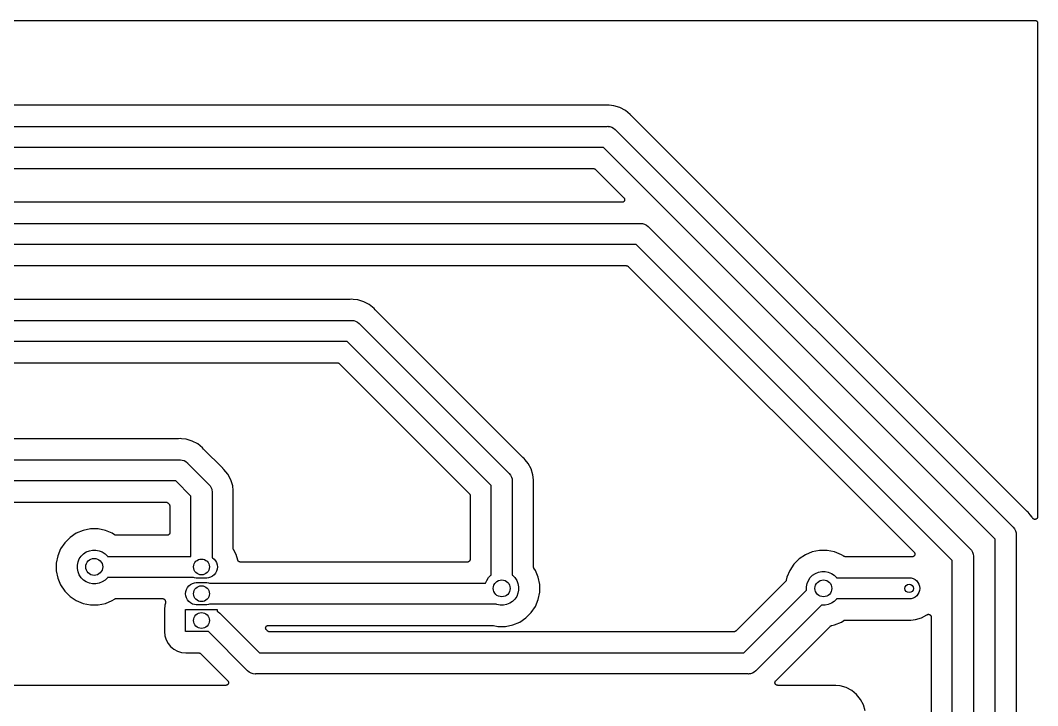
# Model space of a CAD drawing. Extents: x 31.5 to 106.7, y -110.7 to -45.7.
# Drawn here: x 58.47 to 106.67, y -78.2 to -45.73 of the extents above; entities that cross this region are included whole.
import ezdxf

# ---------------------------------------------------------------- set-up
doc = ezdxf.new("R2010")
doc.units = 0
doc.layers.add('BLACK', color=7, linetype='CONTINUOUS')

msp = doc.modelspace()

# ---------------------------------------------------------------- linework, layer by layer
at = {"layer": 'BLACK', "linetype": 'CONTINUOUS'}
for p, q in [((31.632, -45.729), (106.544, -45.729)), ((106.544, -45.729), (106.545, -45.729)), ((106.545, -45.729), (106.545, -45.729)), ((106.545, -45.729), (106.545, -45.729)), ((106.545, -45.729), (106.546, -45.729)), ((106.546, -45.729), (106.558, -45.7303)), ((106.558, -45.7303), (106.57, -45.7316)), ((106.57, -45.7316), (106.57, -45.7317)), ((106.57, -45.7317), (106.57, -45.7318)), ((106.57, -45.7318), (106.582, -45.7354)), ((106.582, -45.7354), (106.593, -45.7389)), ((106.593, -45.7389), (106.594, -45.7391)), ((106.594, -45.7391), (106.594, -45.7393)), ((106.594, -45.7393), (106.604, -45.745)), ((106.604, -45.745), (106.615, -45.7507)), ((106.615, -45.7507), (106.615, -45.751)), ((106.615, -45.751), (106.616, -45.7512)), ((106.616, -45.7512), (106.625, -45.7589)), ((106.625, -45.7589), (106.634, -45.7665)), ((106.634, -45.7665), (106.634, -45.7669)), ((106.634, -45.7669), (106.635, -45.7671)), ((106.635, -45.7671), (106.642, -45.7765)), ((106.642, -45.7765), (106.65, -45.7857)), ((106.65, -45.7857), (106.65, -45.7861)), ((106.65, -45.7861), (106.65, -45.7865)), ((106.65, -45.7865), (106.656, -45.7971)), ((106.656, -45.7971), (106.661, -45.8076)), ((106.661, -45.8076), (106.662, -45.808)), ((106.662, -45.808), (106.662, -45.8084)), ((106.662, -45.8084), (106.665, -45.8199)), ((106.665, -45.8199), (106.669, -45.8313)), ((106.669, -45.8313), (106.669, -45.8318)), ((106.669, -45.8318), (106.669, -45.8322)), ((106.669, -45.8322), (106.67, -45.8441)), ((106.67, -45.8441), (106.671, -45.856)), ((106.671, -45.856), (106.671, -69.2493)), ((86.2241, -49.752), (49.7117, -49.752)), ((86.2294, -49.7515), (86.2241, -49.752)), ((86.2348, -49.7515), (86.2294, -49.7515)), ((86.2365, -49.7514), (86.2348, -49.7515)), ((86.304, -49.7447), (86.2365, -49.7514)), ((86.3715, -49.7514), (86.304, -49.7447)), ((86.5981, -49.7737), (86.3715, -49.7514)), ((86.3715, -49.7514), (86.3715, -49.7514)), ((86.8808, -49.8595), (86.5981, -49.7737)), ((87.1414, -49.9988), (86.8808, -49.8595)), ((87.3698, -50.1862), (87.1414, -49.9988)), ((87.4128, -50.2386), (87.3698, -50.1862)), ((87.4166, -50.2424), (87.4128, -50.2386)), ((87.4199, -50.2466), (87.4166, -50.2424)), ((87.4212, -50.2479), (87.4199, -50.2466)), ((106.16, -68.9868), (87.4212, -50.2479)), ((49.1887, -50.752), (86.2794, -50.752)), ((86.2794, -50.752), (86.304, -50.7496)), ((86.304, -50.7496), (86.3286, -50.752)), ((86.3286, -50.752), (86.402, -50.7592)), ((86.402, -50.7592), (86.4963, -50.7878)), ((86.4963, -50.7878), (86.5831, -50.8343)), ((86.5831, -50.8343), (86.6593, -50.8967)), ((86.6593, -50.8967), (86.6749, -50.9158)), ((86.6749, -50.9158), (105.492, -69.7331)), ((86.0969, -51.752), (49.1887, -51.752)), ((104.656, -70.3111), (86.0969, -51.752)), ((49.7117, -52.752), (85.6301, -52.752)), ((85.6301, -52.752), (85.6305, -52.752)), ((85.6305, -52.752), (85.6305, -52.752)), ((85.6305, -52.752), (85.6305, -52.752)), ((85.6305, -52.752), (85.6318, -52.752)), ((85.6318, -52.752), (85.6435, -52.7533)), ((85.6435, -52.7533), (85.6552, -52.7545)), ((85.6552, -52.7545), (85.6558, -52.7547)), ((85.6558, -52.7547), (85.6565, -52.7548)), ((85.6565, -52.7548), (85.6677, -52.7583)), ((85.6677, -52.7583), (85.6789, -52.7618)), ((85.6789, -52.7618), (85.6795, -52.7621)), ((85.6795, -52.7621), (85.6801, -52.7623)), ((85.6801, -52.7623), (85.6904, -52.7679)), ((85.6904, -52.7679), (85.7007, -52.7735)), ((85.7007, -52.7735), (85.7012, -52.7739)), ((85.7012, -52.7739), (85.7018, -52.7742)), ((85.7018, -52.7742), (85.7108, -52.7817)), ((85.7108, -52.7817), (85.7199, -52.7892)), ((85.7199, -52.7892), (87.0659, -54.1352)), ((86.9761, -54.352), (49.7117, -54.352)), ((86.9883, -54.3508), (86.9761, -54.352)), ((87.0003, -54.3497), (86.9883, -54.3508)), ((87.0005, -54.3496), (87.0003, -54.3497)), ((87.0007, -54.3496), (87.0005, -54.3496)), ((87.0125, -54.346), (87.0007, -54.3496)), ((87.0241, -54.3426), (87.0125, -54.346)), ((87.0243, -54.3425), (87.0241, -54.3426)), ((87.0245, -54.3424), (87.0243, -54.3425)), ((87.0353, -54.3366), (87.0245, -54.3424)), ((87.046, -54.331), (87.0353, -54.3366)), ((87.0462, -54.3309), (87.046, -54.331)), ((87.0464, -54.3308), (87.0462, -54.3309)), ((87.0559, -54.323), (87.0464, -54.3308)), ((87.0652, -54.3154), (87.0559, -54.323)), ((87.0654, -54.3153), (87.0652, -54.3154)), ((87.0656, -54.3151), (87.0654, -54.3153)), ((87.0735, -54.3055), (87.0656, -54.3151)), ((87.0659, -54.1352), (87.0668, -54.1361)), ((87.0668, -54.1361), (87.0668, -54.1361)), ((87.0668, -54.1361), (87.0668, -54.1362)), ((87.0668, -54.1362), (87.0671, -54.1365)), ((87.0671, -54.1365), (87.0748, -54.146)), ((87.0811, -54.2964), (87.0735, -54.3055)), ((87.0748, -54.146), (87.0823, -54.1555)), ((87.0812, -54.2962), (87.0811, -54.2964)), ((87.0814, -54.296), (87.0812, -54.2962)), ((87.0873, -54.2851), (87.0814, -54.296)), ((87.0823, -54.1555), (87.0824, -54.1557)), ((87.0824, -54.1557), (87.0826, -54.1558)), ((87.0826, -54.1558), (87.0882, -54.1667)), ((87.093, -54.2746), (87.0873, -54.2851)), ((87.0882, -54.1667), (87.0938, -54.1774)), ((87.0932, -54.2742), (87.093, -54.2744)), ((87.093, -54.2744), (87.093, -54.2746)), ((87.0968, -54.2624), (87.0932, -54.2742)), ((87.0938, -54.1774), (87.0939, -54.1776)), ((87.0939, -54.1776), (87.094, -54.1778)), ((87.094, -54.1778), (87.0974, -54.1896)), ((87.1004, -54.251), (87.0968, -54.2624)), ((87.0974, -54.1896), (87.1008, -54.2012)), ((87.1005, -54.2505), (87.1004, -54.2508)), ((87.1004, -54.2508), (87.1004, -54.251)), ((87.1018, -54.2384), (87.1005, -54.2505)), ((87.1008, -54.2012), (87.1008, -54.2014)), ((87.1008, -54.2014), (87.1009, -54.2016)), ((87.1009, -54.2016), (87.102, -54.2137)), ((87.1031, -54.2263), (87.1018, -54.2384)), ((87.102, -54.2137), (87.1031, -54.2259)), ((87.1031, -54.2259), (87.103, -54.2261)), ((87.103, -54.2261), (87.1031, -54.2263)), ((49.1887, -55.352), (87.8314, -55.352)), ((87.8314, -55.352), (87.856, -55.3496)), ((87.856, -55.3496), (87.8806, -55.352)), ((87.8806, -55.352), (87.954, -55.3592)), ((87.954, -55.3592), (88.0483, -55.3878)), ((88.0483, -55.3878), (88.1351, -55.4343)), ((88.1351, -55.4343), (88.2113, -55.4967)), ((88.2113, -55.4967), (88.2269, -55.5158)), ((88.2269, -55.5158), (103.46, -70.7491)), ((87.6489, -56.352), (49.1887, -56.352)), ((102.624, -71.3271), (87.6489, -56.352)), ((49.7117, -57.352), (87.1821, -57.352)), ((87.1821, -57.352), (87.1825, -57.352)), ((87.1825, -57.352), (87.1825, -57.352)), ((87.1825, -57.352), (87.1825, -57.352)), ((87.1825, -57.352), (87.1838, -57.352)), ((87.1838, -57.352), (87.1955, -57.3533)), ((87.1955, -57.3533), (87.2072, -57.3545)), ((87.2072, -57.3545), (87.2078, -57.3547)), ((87.2078, -57.3547), (87.2085, -57.3548)), ((87.2085, -57.3548), (87.2197, -57.3583)), ((87.2197, -57.3583), (87.2309, -57.3618)), ((87.2309, -57.3618), (87.2315, -57.3621)), ((87.2315, -57.3621), (87.2321, -57.3623)), ((87.2321, -57.3623), (87.2424, -57.3679)), ((87.2424, -57.3679), (87.2527, -57.3735)), ((87.2527, -57.3735), (87.2532, -57.3739)), ((87.2532, -57.3739), (87.2538, -57.3742)), ((87.2538, -57.3742), (87.2628, -57.3817)), ((87.2628, -57.3817), (87.2719, -57.3892)), ((87.2719, -57.3892), (100.816, -70.9333)), ((74.0881, -58.952), (50.1611, -58.952)), ((74.0934, -58.9515), (74.0881, -58.952)), ((74.0988, -58.9515), (74.0934, -58.9515)), ((74.1005, -58.9514), (74.0988, -58.9515)), ((74.168, -58.9447), (74.1005, -58.9514)), ((74.2355, -58.9514), (74.168, -58.9447)), ((74.4621, -58.9737), (74.2355, -58.9514)), ((74.2355, -58.9514), (74.2355, -58.9514)), ((74.7448, -59.0595), (74.4621, -58.9737)), ((75.0054, -59.1988), (74.7448, -59.0595)), ((75.2338, -59.3862), (75.0054, -59.1988)), ((75.2768, -59.4386), (75.2338, -59.3862)), ((75.2806, -59.4424), (75.2768, -59.4386)), ((75.2839, -59.4466), (75.2806, -59.4424)), ((75.2852, -59.4479), (75.2839, -59.4466)), ((82.2841, -66.4468), (75.2852, -59.4479)), ((49.31, -59.952), (74.1434, -59.952)), ((74.1434, -59.952), (74.168, -59.9496)), ((74.168, -59.9496), (74.1926, -59.952)), ((74.1926, -59.952), (74.266, -59.9592)), ((74.266, -59.9592), (74.3603, -59.9878)), ((74.3603, -59.9878), (74.4471, -60.0343)), ((74.4471, -60.0343), (74.5233, -60.0967)), ((74.5233, -60.0967), (74.5389, -60.1158)), ((74.5389, -60.1158), (81.6162, -67.1931)), ((73.9609, -60.952), (49.31, -60.952)), ((80.78, -67.7711), (73.9609, -60.952)), ((50.1611, -61.952), (73.4941, -61.952)), ((73.4941, -61.952), (73.4945, -61.952)), ((73.4945, -61.952), (73.4945, -61.952)), ((73.4945, -61.952), (73.4945, -61.952)), ((73.4945, -61.952), (73.4958, -61.952)), ((73.4958, -61.952), (73.5075, -61.9533)), ((73.5075, -61.9533), (73.5192, -61.9545)), ((73.5192, -61.9545), (73.5198, -61.9547)), ((73.5198, -61.9547), (73.5205, -61.9548)), ((73.5205, -61.9548), (73.5317, -61.9583)), ((73.5317, -61.9583), (73.5429, -61.9618)), ((73.5429, -61.9618), (73.5435, -61.9621)), ((73.5435, -61.9621), (73.5441, -61.9623)), ((73.5441, -61.9623), (73.5544, -61.9679)), ((73.5544, -61.9679), (73.5647, -61.9735)), ((73.5647, -61.9735), (73.5652, -61.9739)), ((73.5652, -61.9739), (73.5658, -61.9742)), ((73.5658, -61.9742), (73.5748, -61.9817)), ((73.5748, -61.9817), (73.5839, -61.9892)), ((73.5839, -61.9892), (79.7428, -68.1481)), ((65.9601, -65.556), (44.7839, -65.556)), ((65.9654, -65.5555), (65.9601, -65.556)), ((65.9708, -65.5555), (65.9654, -65.5555)), ((65.9725, -65.5554), (65.9708, -65.5555)), ((66.04, -65.5487), (65.9725, -65.5554)), ((66.1075, -65.5554), (66.04, -65.5487)), ((66.3341, -65.5777), (66.1075, -65.5554)), ((66.1075, -65.5554), (66.1075, -65.5554)), ((66.6168, -65.6635), (66.3341, -65.5777)), ((66.8774, -65.8028), (66.6168, -65.6635)), ((67.1058, -65.9902), (66.8774, -65.8028)), ((67.1488, -66.0426), (67.1058, -65.9902)), ((67.1526, -66.0464), (67.1488, -66.0426)), ((67.1559, -66.0506), (67.1526, -66.0464)), ((67.1572, -66.0519), (67.1559, -66.0506)), ((68.0601, -66.9548), (67.1572, -66.0519)), ((82.2883, -66.4502), (82.2841, -66.4468)), ((82.292, -66.4541), (82.2883, -66.4502)), ((82.2934, -66.4552), (82.292, -66.4541)), ((82.3458, -66.4982), (82.2934, -66.4552)), ((82.3888, -66.5506), (82.3458, -66.4982)), ((44.7285, -66.556), (66.0154, -66.556)), ((66.0154, -66.556), (66.04, -66.5536)), ((66.04, -66.5536), (66.0646, -66.556)), ((66.0646, -66.556), (66.138, -66.5632)), ((66.138, -66.5632), (66.2323, -66.5918)), ((66.2323, -66.5918), (66.3191, -66.6383)), ((66.3191, -66.6383), (66.3953, -66.7007)), ((66.3953, -66.7007), (66.4109, -66.7198)), ((66.4109, -66.7198), (67.3922, -67.7011)), ((68.0643, -66.9582), (68.0601, -66.9548)), ((68.068, -66.9621), (68.0643, -66.9582)), ((68.0694, -66.9632), (68.068, -66.9621)), ((68.1218, -67.0062), (68.0694, -66.9632)), ((82.5332, -66.7266), (82.3888, -66.5506)), ((82.3888, -66.5506), (82.3888, -66.5506)), ((82.6725, -66.9872), (82.5332, -66.7266)), ((82.7583, -67.2699), (82.6725, -66.9872)), ((68.3092, -67.2346), (68.1218, -67.0062)), ((68.4485, -67.4952), (68.3092, -67.2346)), ((81.6162, -67.1931), (81.6353, -67.2087)), ((81.6353, -67.2087), (81.6977, -67.2849)), ((81.6977, -67.2849), (81.7442, -67.3717)), ((81.7442, -67.3717), (81.7683, -67.4514)), ((81.7683, -67.4514), (81.7728, -67.466)), ((81.7728, -67.466), (81.7824, -67.564)), ((82.7806, -67.4964), (82.7583, -67.2699)), ((65.8329, -67.556), (44.9111, -67.556)), ((66.556, -68.2791), (65.8329, -67.556)), ((67.3922, -67.7011), (67.4113, -67.7167)), ((67.4113, -67.7167), (67.4737, -67.7929)), ((67.4737, -67.7929), (67.5202, -67.8797)), ((67.5202, -67.8797), (67.5391, -67.942)), ((67.5391, -67.942), (67.5488, -67.974)), ((68.5343, -67.7779), (68.4485, -67.4952)), ((68.5566, -68.0044), (68.5343, -67.7779)), ((80.78, -72.0159), (80.78, -67.7711)), ((81.7824, -67.564), (81.78, -67.5886)), ((81.78, -67.5886), (81.78, -72.0159)), ((82.78, -67.6421), (82.7806, -67.6368)), ((82.78, -67.6439), (82.78, -67.6421)), ((82.78, -71.6105), (82.78, -67.6439)), ((82.7806, -67.4965), (82.7806, -67.4964)), ((82.7873, -67.564), (82.7806, -67.4965)), ((82.7806, -67.6315), (82.7873, -67.564)), ((82.7806, -67.6368), (82.7806, -67.6315)), ((66.556, -71.128), (66.556, -68.2791)), ((67.5488, -67.974), (67.5584, -68.072)), ((67.5584, -68.072), (67.556, -68.0966)), ((67.556, -68.0966), (67.556, -71.1797)), ((68.556, -68.1501), (68.5566, -68.1448)), ((68.556, -68.1519), (68.556, -68.1501)), ((68.556, -70.7465), (68.556, -68.1519)), ((68.5566, -68.0045), (68.5566, -68.0044)), ((68.5633, -68.072), (68.5566, -68.0045)), ((68.5566, -68.1395), (68.5633, -68.072)), ((68.5566, -68.1448), (68.5566, -68.1395)), ((79.7428, -68.1481), (79.7431, -68.1484)), ((79.7431, -68.1484), (79.7431, -68.1484)), ((79.7431, -68.1484), (79.7431, -68.1485)), ((79.7431, -68.1485), (79.744, -68.1494)), ((79.744, -68.1494), (79.7514, -68.1586)), ((79.7514, -68.1586), (79.7588, -68.1676)), ((79.7588, -68.1676), (79.7591, -68.1682)), ((79.7591, -68.1682), (79.7595, -68.1688)), ((79.7595, -68.1688), (79.7649, -68.1792)), ((79.7649, -68.1792), (79.7704, -68.1895)), ((79.7704, -68.1895), (79.7706, -68.1902)), ((79.7706, -68.1902), (79.7709, -68.1908)), ((79.7709, -68.1908), (79.7742, -68.2021)), ((79.7742, -68.2021), (79.7776, -68.2133)), ((79.7776, -68.2133), (79.7776, -68.2139)), ((79.7776, -68.2139), (79.7778, -68.2146)), ((79.7778, -68.2146), (79.7789, -68.2263)), ((79.7789, -68.2263), (79.78, -68.2379)), ((79.78, -68.2379), (79.78, -71.271)), ((45.3779, -68.556), (65.3661, -68.556)), ((65.3661, -68.556), (65.3665, -68.556)), ((65.3665, -68.556), (65.3665, -68.556)), ((65.3665, -68.556), (65.3665, -68.556)), ((65.3665, -68.556), (65.3678, -68.556)), ((65.3678, -68.556), (65.3795, -68.5573)), ((65.3795, -68.5573), (65.3912, -68.5585)), ((65.3912, -68.5585), (65.3918, -68.5587)), ((65.3918, -68.5587), (65.3925, -68.5588)), ((65.3925, -68.5588), (65.4037, -68.5623)), ((65.4037, -68.5623), (65.4149, -68.5658)), ((65.4149, -68.5658), (65.4155, -68.5661)), ((65.4155, -68.5661), (65.4161, -68.5663)), ((65.4161, -68.5663), (65.4264, -68.5719)), ((65.4264, -68.5719), (65.4367, -68.5775)), ((65.4367, -68.5775), (65.4372, -68.5779)), ((65.4372, -68.5779), (65.4378, -68.5782)), ((65.4378, -68.5782), (65.4468, -68.5857)), ((65.4468, -68.5857), (65.4559, -68.5932)), ((65.4559, -68.5932), (65.5188, -68.6561)), ((65.5188, -68.6561), (65.5191, -68.6564)), ((65.5191, -68.6564), (65.5191, -68.6564)), ((65.5191, -68.6564), (65.5191, -68.6565)), ((65.5191, -68.6565), (65.52, -68.6574)), ((65.52, -68.6574), (65.5274, -68.6666)), ((65.5274, -68.6666), (65.5348, -68.6756)), ((65.5348, -68.6756), (65.5351, -68.6762)), ((65.5351, -68.6762), (65.5355, -68.6768)), ((65.5355, -68.6768), (65.5409, -68.6872)), ((65.5409, -68.6872), (65.5464, -68.6975)), ((65.5464, -68.6975), (65.5466, -68.6982)), ((65.5466, -68.6982), (65.5469, -68.6988)), ((65.5469, -68.6988), (65.5502, -68.7101)), ((65.5502, -68.7101), (65.5536, -68.7213)), ((65.5536, -68.7213), (65.5536, -68.7219)), ((65.5536, -68.7219), (65.5538, -68.7226)), ((65.5538, -68.7226), (65.5549, -68.7343)), ((65.5549, -68.7343), (65.556, -68.7459)), ((65.556, -68.7459), (65.556, -70.001)), ((106.164, -68.9902), (106.16, -68.9868)), ((106.168, -68.9941), (106.164, -68.9902)), ((106.169, -68.9952), (106.168, -68.9941)), ((106.222, -69.0382), (106.169, -68.9952)), ((106.265, -69.0906), (106.222, -69.0382)), ((106.318, -69.155), (106.265, -69.0906)), ((106.265, -69.0906), (106.265, -69.0906)), ((106.409, -69.2666), (106.318, -69.155)), ((106.318, -69.155), (106.318, -69.155)), ((106.432, -69.3092), (106.409, -69.2666)), ((106.435, -69.3142), (106.432, -69.3092)), ((106.438, -69.3196), (106.435, -69.3142)), ((106.442, -69.3245), (106.438, -69.3196)), ((106.446, -69.3298), (106.442, -69.3245)), ((106.45, -69.3341), (106.446, -69.3298)), ((106.454, -69.3388), (106.45, -69.3341)), ((106.459, -69.3429), (106.454, -69.3388)), ((106.463, -69.3474), (106.459, -69.3429)), ((106.468, -69.3507), (106.463, -69.3474)), ((106.473, -69.3546), (106.468, -69.3507)), ((106.479, -69.3576), (106.473, -69.3546)), ((106.484, -69.3612), (106.479, -69.3576)), ((106.489, -69.3635), (106.484, -69.3612)), ((106.495, -69.3664), (106.489, -69.3635)), ((106.501, -69.3683), (106.495, -69.3664)), ((106.507, -69.3707), (106.501, -69.3683)), ((106.513, -69.3719), (106.507, -69.3707)), ((106.518, -69.3737), (106.513, -69.3719)), ((106.525, -69.3744), (106.518, -69.3737)), ((106.531, -69.3757), (106.525, -69.3744)), ((106.537, -69.3757), (106.531, -69.3757)), ((106.543, -69.3763), (106.537, -69.3757)), ((106.549, -69.3757), (106.543, -69.3763)), ((106.556, -69.3758), (106.549, -69.3757)), ((106.562, -69.3746), (106.556, -69.3758)), ((106.568, -69.3741), (106.562, -69.3746)), ((106.574, -69.3723), (106.568, -69.3741)), ((106.58, -69.3711), (106.574, -69.3723)), ((106.586, -69.3688), (106.58, -69.3711)), ((106.592, -69.3671), (106.586, -69.3688)), ((106.597, -69.3641), (106.592, -69.3671)), ((106.603, -69.3617), (106.597, -69.3641)), ((106.608, -69.3584), (106.603, -69.3617)), ((106.614, -69.3556), (106.608, -69.3584)), ((106.618, -69.3516), (106.614, -69.3556)), ((106.624, -69.3481), (106.618, -69.3516)), ((106.628, -69.3439), (106.624, -69.3481)), ((106.633, -69.3401), (106.628, -69.3439)), ((106.637, -69.3352), (106.633, -69.3401)), ((106.641, -69.3307), (106.637, -69.3352)), ((106.645, -69.3257), (106.641, -69.3307)), ((106.649, -69.3211), (106.645, -69.3257)), ((106.652, -69.3155), (106.649, -69.3211)), ((106.655, -69.3103), (106.652, -69.3155)), ((106.658, -69.3047), (106.655, -69.3103)), ((106.661, -69.2994), (106.658, -69.3047)), ((106.663, -69.2933), (106.661, -69.2994)), ((106.665, -69.2875), (106.663, -69.2933)), ((106.666, -69.2815), (106.665, -69.2875)), ((106.668, -69.2757), (106.666, -69.2815)), ((106.669, -69.2694), (106.668, -69.2757)), ((106.67, -69.2632), (106.669, -69.2694)), ((106.671, -69.2511), (106.67, -69.2571)), ((106.67, -69.2571), (106.67, -69.2632)), ((106.671, -69.2493), (106.671, -69.2511)), ((61.7987, -69.828), (61.451, -69.8972)), ((62.1533, -69.828), (61.7987, -69.828)), ((62.501, -69.8972), (62.1533, -69.828)), ((105.492, -69.7331), (105.511, -69.7487)), ((105.511, -69.7487), (105.574, -69.8249)), ((105.574, -69.8249), (105.62, -69.9117)), ((60.8286, -70.2298), (60.5778, -70.4806)), ((61.1234, -70.0329), (60.8286, -70.2298)), ((61.451, -69.8972), (61.1234, -70.0329)), ((62.8286, -70.0329), (62.501, -69.8972)), ((62.939, -70.1066), (62.8286, -70.0329)), ((62.9493, -70.1121), (62.939, -70.1066)), ((62.9595, -70.1177), (62.9493, -70.1121)), ((62.9602, -70.1179), (62.9595, -70.1177)), ((62.9608, -70.1183), (62.9602, -70.1179)), ((62.972, -70.1217), (62.9608, -70.1183)), ((62.9831, -70.1252), (62.972, -70.1217)), ((62.9838, -70.1253), (62.9831, -70.1252)), ((62.9845, -70.1255), (62.9838, -70.1253)), ((62.9961, -70.1267), (62.9845, -70.1255)), ((63.0078, -70.128), (62.9961, -70.1267)), ((63.0092, -70.128), (63.0078, -70.128)), ((63.0095, -70.128), (63.0092, -70.128)), ((63.0092, -70.128), (63.0092, -70.128)), ((63.0092, -70.128), (63.0092, -70.128)), ((65.429, -70.128), (63.0095, -70.128)), ((65.4409, -70.1268), (65.429, -70.128)), ((65.4528, -70.1257), (65.4409, -70.1268)), ((65.4532, -70.1256), (65.4528, -70.1257)), ((65.4537, -70.1256), (65.4532, -70.1256)), ((65.4651, -70.1221), (65.4537, -70.1256)), ((65.4766, -70.1188), (65.4651, -70.1221)), ((65.477, -70.1185), (65.4766, -70.1188)), ((65.4774, -70.1184), (65.477, -70.1185)), ((65.4879, -70.1128), (65.4774, -70.1184)), ((65.4985, -70.1073), (65.4879, -70.1128)), ((65.4989, -70.107), (65.4985, -70.1073)), ((65.4993, -70.1068), (65.4989, -70.107)), ((65.5085, -70.0992), (65.4993, -70.1068)), ((65.5179, -70.0917), (65.5085, -70.0992)), ((65.5181, -70.0914), (65.5179, -70.0917)), ((65.5185, -70.0911), (65.5181, -70.0914)), ((65.5261, -70.0819), (65.5185, -70.0911)), ((65.5338, -70.0728), (65.5261, -70.0819)), ((65.534, -70.0724), (65.5338, -70.0728)), ((65.5343, -70.072), (65.534, -70.0724)), ((65.54, -70.0615), (65.5343, -70.072)), ((65.5457, -70.051), (65.54, -70.0615)), ((65.5459, -70.0506), (65.5457, -70.051)), ((65.5461, -70.0502), (65.5459, -70.0506)), ((65.5496, -70.0388), (65.5461, -70.0502)), ((65.5532, -70.0274), (65.5496, -70.0388)), ((65.5533, -70.027), (65.5532, -70.0274)), ((65.5534, -70.0265), (65.5533, -70.027)), ((65.5547, -70.0147), (65.5534, -70.0265)), ((65.556, -70.0028), (65.5547, -70.0147)), ((65.556, -70.001), (65.556, -70.0019)), ((65.556, -70.0019), (65.556, -70.0019)), ((65.556, -70.0019), (65.556, -70.0019)), ((65.556, -70.0019), (65.556, -70.0028)), ((104.656, -92.7569), (104.656, -70.3111)), ((105.62, -69.9117), (105.649, -70.006)), ((105.649, -70.006), (105.655, -70.0708)), ((105.655, -70.0708), (105.658, -70.104)), ((105.658, -70.104), (105.656, -70.1286)), ((105.656, -70.1286), (105.656, -92.9395)), ((60.3809, -70.7754), (60.2452, -71.103)), ((60.5778, -70.4806), (60.3809, -70.7754)), ((61.7426, -70.8587), (61.8972, -70.828)), ((61.8972, -70.828), (62.0548, -70.828)), ((62.0548, -70.828), (62.2094, -70.8587)), ((68.5565, -70.7519), (68.556, -70.7465)), ((68.5565, -70.7574), (68.5565, -70.7519)), ((68.5577, -70.7642), (68.5565, -70.7574)), ((68.5584, -70.7711), (68.5577, -70.7642)), ((68.56, -70.7764), (68.5584, -70.7711)), ((68.561, -70.7818), (68.56, -70.7764)), ((68.5636, -70.7882), (68.561, -70.7818)), ((68.5656, -70.7949), (68.5636, -70.7882)), ((68.5681, -70.7997), (68.5656, -70.7949)), ((68.5702, -70.8048), (68.5681, -70.7997)), ((68.571, -70.8063), (68.5702, -70.8048)), ((68.6967, -71.0416), (68.571, -70.8063)), ((96.3427, -70.844), (95.995, -70.9132)), ((96.6973, -70.844), (96.3427, -70.844)), ((97.045, -70.9132), (96.6973, -70.844)), ((103.46, -70.7491), (103.479, -70.7647)), ((103.479, -70.7647), (103.542, -70.8409)), ((103.542, -70.8409), (103.588, -70.9277)), ((60.2452, -71.103), (60.176, -71.4507)), ((61.2067, -71.3946), (61.267, -71.2491)), ((61.267, -71.2491), (61.3546, -71.118)), ((61.3546, -71.118), (61.466, -71.0066)), ((61.466, -71.0066), (61.5971, -70.919)), ((61.5971, -70.919), (61.7426, -70.8587)), ((62.2094, -70.8587), (62.3549, -70.919)), ((62.3549, -70.919), (62.486, -71.0066)), ((62.486, -71.0066), (62.5974, -71.118)), ((62.5974, -71.118), (62.6041, -71.128)), ((62.6041, -71.128), (66.556, -71.128)), ((67.556, -71.1797), (67.5741, -71.1894)), ((67.5741, -71.1894), (67.654, -71.255)), ((67.654, -71.255), (67.7196, -71.3349)), ((68.7775, -71.3079), (68.6967, -71.0416)), ((68.7797, -71.3131), (68.7775, -71.3079)), ((68.7813, -71.3186), (68.7797, -71.3131)), ((68.7844, -71.3245), (68.7813, -71.3186)), ((68.787, -71.3308), (68.7844, -71.3245)), ((68.7901, -71.3355), (68.787, -71.3308)), ((79.764, -71.3315), (79.7583, -71.342)), ((79.7697, -71.321), (79.764, -71.3315)), ((79.7699, -71.3206), (79.7697, -71.321)), ((79.7701, -71.3202), (79.7699, -71.3206)), ((79.7736, -71.3088), (79.7701, -71.3202)), ((79.7772, -71.2974), (79.7736, -71.3088)), ((79.7773, -71.297), (79.7772, -71.2974)), ((79.7774, -71.2965), (79.7773, -71.297)), ((79.7787, -71.2847), (79.7774, -71.2965)), ((79.78, -71.2728), (79.7787, -71.2847)), ((79.78, -71.271), (79.78, -71.2719)), ((79.78, -71.2719), (79.78, -71.2719)), ((79.78, -71.2719), (79.78, -71.2719)), ((79.78, -71.2719), (79.78, -71.2728)), ((95.3726, -71.2458), (95.1218, -71.4966)), ((95.6674, -71.0489), (95.3726, -71.2458)), ((95.995, -70.9132), (95.6674, -71.0489)), ((97.3726, -71.0489), (97.045, -70.9132)), ((97.483, -71.1226), (97.3726, -71.0489)), ((97.4933, -71.1281), (97.483, -71.1226)), ((97.5035, -71.1337), (97.4933, -71.1281)), ((97.5042, -71.1339), (97.5035, -71.1337)), ((97.5048, -71.1343), (97.5042, -71.1339)), ((97.516, -71.1377), (97.5048, -71.1343)), ((97.5271, -71.1412), (97.516, -71.1377)), ((97.5278, -71.1413), (97.5271, -71.1412)), ((97.5285, -71.1415), (97.5278, -71.1413)), ((97.5401, -71.1427), (97.5285, -71.1415)), ((97.5518, -71.144), (97.5401, -71.1427)), ((97.5532, -71.144), (97.5518, -71.144)), ((97.5535, -71.144), (97.5532, -71.144)), ((97.5532, -71.144), (97.5532, -71.144)), ((97.5532, -71.144), (97.5532, -71.144)), ((100.658, -71.144), (97.5535, -71.144)), ((100.714, -71.1495), (100.658, -71.144)), ((100.72, -71.1495), (100.714, -71.1495)), ((100.726, -71.1501), (100.72, -71.1495)), ((100.732, -71.1495), (100.726, -71.1501)), ((100.739, -71.1495), (100.732, -71.1495)), ((100.744, -71.1484), (100.739, -71.1495)), ((100.75, -71.1478), (100.744, -71.1484)), ((100.757, -71.146), (100.75, -71.1478)), ((100.763, -71.1447), (100.757, -71.146)), ((100.768, -71.1424), (100.763, -71.1447)), ((100.774, -71.1407), (100.768, -71.1424)), ((100.78, -71.1377), (100.774, -71.1407)), ((100.786, -71.1353), (100.78, -71.1377)), ((100.791, -71.132), (100.786, -71.1353)), ((100.796, -71.1292), (100.791, -71.132)), ((100.801, -71.1251), (100.796, -71.1292)), ((100.806, -71.1216), (100.801, -71.1251)), ((100.811, -71.1173), (100.806, -71.1216)), ((100.815, -71.1136), (100.811, -71.1173)), ((100.819, -71.1086), (100.815, -71.1136)), ((100.816, -70.9333), (100.817, -70.9346)), ((100.817, -70.9346), (100.821, -70.9393)), ((100.824, -71.1041), (100.819, -71.1086)), ((100.821, -70.9393), (100.825, -70.9436)), ((100.827, -71.0991), (100.824, -71.1041)), ((100.825, -70.9436), (100.829, -70.949)), ((100.831, -71.0945), (100.827, -71.0991)), ((100.829, -70.949), (100.833, -70.954)), ((100.834, -71.0889), (100.831, -71.0945)), ((100.833, -70.954), (100.835, -70.9593)), ((100.838, -71.0836), (100.834, -71.0889)), ((100.835, -70.9593), (100.839, -70.9643)), ((100.84, -71.078), (100.838, -71.0836)), ((100.839, -70.9643), (100.841, -70.9703)), ((100.843, -71.0728), (100.84, -71.078)), ((100.841, -70.9703), (100.844, -70.976)), ((100.845, -71.0666), (100.843, -71.0728)), ((100.844, -70.976), (100.846, -70.9818)), ((100.848, -71.0607), (100.845, -71.0666)), ((100.846, -70.9818), (100.848, -70.9873)), ((100.848, -70.9873), (100.849, -70.9936)), ((100.849, -71.0549), (100.848, -71.0607)), ((100.849, -70.9936), (100.851, -70.9998)), ((100.851, -71.0491), (100.849, -71.0549)), ((100.851, -70.9998), (100.852, -71.0058)), ((100.853, -71.0365), (100.851, -71.0427)), ((100.851, -71.0427), (100.851, -71.0491)), ((100.852, -71.0058), (100.853, -71.0117)), ((100.853, -71.0117), (100.853, -71.0181)), ((100.853, -71.0181), (100.853, -71.0245)), ((100.853, -71.0245), (100.853, -71.0305)), ((100.853, -71.0305), (100.853, -71.0365)), ((102.624, -80.0569), (102.624, -71.3271)), ((103.588, -70.9277), (103.616, -71.0182)), ((103.616, -71.0182), (103.617, -71.022)), ((103.617, -71.022), (103.626, -71.12)), ((103.626, -71.12), (103.624, -71.1446)), ((103.624, -71.1446), (103.624, -80.2394)), ((60.176, -71.4507), (60.176, -71.8053)), ((60.176, -71.8053), (60.2452, -72.153)), ((61.176, -71.5492), (61.2067, -71.3946)), ((61.176, -71.7068), (61.176, -71.5492)), ((61.2067, -71.8614), (61.176, -71.7068)), ((67.7196, -71.3349), (67.7684, -71.4261)), ((67.7684, -71.4261), (67.7984, -71.5251)), ((67.7984, -71.7309), (67.7684, -71.8299)), ((67.7984, -71.5251), (67.8085, -71.628)), ((67.8085, -71.628), (67.7984, -71.7309)), ((68.7928, -71.3405), (68.7901, -71.3355)), ((68.797, -71.3458), (68.7928, -71.3405)), ((68.8007, -71.3514), (68.797, -71.3458)), ((68.8047, -71.3554), (68.8007, -71.3514)), ((68.8083, -71.3599), (68.8047, -71.3554)), ((68.8135, -71.3642), (68.8083, -71.3599)), ((68.8182, -71.369), (68.8135, -71.3642)), ((68.8229, -71.3721), (68.8182, -71.369)), ((68.8273, -71.3758), (68.8229, -71.3721)), ((68.8332, -71.379), (68.8273, -71.3758)), ((68.8388, -71.3828), (68.8332, -71.379)), ((68.844, -71.385), (68.8388, -71.3828)), ((68.849, -71.3877), (68.844, -71.385)), ((68.8554, -71.3898), (68.849, -71.3877)), ((68.8616, -71.3924), (68.8554, -71.3898)), ((68.8672, -71.3935), (68.8616, -71.3924)), ((68.8726, -71.3952), (68.8672, -71.3935)), ((68.8793, -71.396), (68.8726, -71.3952)), ((68.8859, -71.3973), (68.8793, -71.396)), ((68.8916, -71.3974), (68.8859, -71.3973)), ((68.8973, -71.398), (68.8916, -71.3974)), ((68.899, -71.398), (68.8973, -71.398)), ((79.653, -71.398), (68.899, -71.398)), ((79.6649, -71.3968), (79.653, -71.398)), ((79.6768, -71.3957), (79.6649, -71.3968)), ((79.6772, -71.3956), (79.6768, -71.3957)), ((79.6777, -71.3956), (79.6772, -71.3956)), ((79.6891, -71.3921), (79.6777, -71.3956)), ((79.7006, -71.3888), (79.6891, -71.3921)), ((79.701, -71.3885), (79.7006, -71.3888)), ((79.7014, -71.3884), (79.701, -71.3885)), ((79.712, -71.3828), (79.7014, -71.3884)), ((79.7225, -71.3773), (79.712, -71.3828)), ((79.7229, -71.377), (79.7225, -71.3773)), ((79.7233, -71.3768), (79.7229, -71.377)), ((79.7325, -71.3692), (79.7233, -71.3768)), ((79.7419, -71.3617), (79.7325, -71.3692)), ((79.7421, -71.3614), (79.7419, -71.3617)), ((79.7425, -71.3611), (79.7421, -71.3614)), ((79.7501, -71.3519), (79.7425, -71.3611)), ((79.7578, -71.3428), (79.7501, -71.3519)), ((79.758, -71.3424), (79.7578, -71.3428)), ((79.7583, -71.342), (79.758, -71.3424)), ((82.7811, -71.6221), (82.78, -71.6105)), ((82.7821, -71.6337), (82.7811, -71.6221)), ((82.7823, -71.6344), (82.7821, -71.6337)), ((82.7824, -71.6351), (82.7823, -71.6344)), ((82.7858, -71.6463), (82.7824, -71.6351)), ((82.789, -71.6575), (82.7858, -71.6463)), ((82.7894, -71.6582), (82.789, -71.6575)), ((82.7896, -71.6589), (82.7894, -71.6582)), ((82.795, -71.6691), (82.7896, -71.6589)), ((82.8004, -71.6795), (82.795, -71.6691)), ((82.8012, -71.6807), (82.8004, -71.6795)), ((82.8012, -71.6808), (82.8012, -71.6807)), ((82.8014, -71.681), (82.8012, -71.6808)), ((82.8012, -71.6808), (82.8012, -71.6808)), ((82.8751, -71.7914), (82.8014, -71.681)), ((83.0108, -72.119), (82.8751, -71.7914)), ((94.9249, -71.7914), (94.7892, -72.119)), ((95.1218, -71.4966), (94.9249, -71.7914)), ((60.2452, -72.153), (60.3809, -72.4806)), ((61.267, -72.0069), (61.2067, -71.8614)), ((61.3546, -72.138), (61.267, -72.0069)), ((61.466, -72.2494), (61.3546, -72.138)), ((61.5971, -72.337), (61.466, -72.2494)), ((62.486, -72.2494), (62.3549, -72.337)), ((62.5974, -72.138), (62.486, -72.2494)), ((62.6041, -72.128), (62.5974, -72.138)), ((66.6707, -72.128), (62.6041, -72.128)), ((66.7281, -72.1454), (66.6707, -72.128)), ((66.8052, -72.153), (66.7281, -72.1454)), ((67.3068, -72.153), (66.8052, -72.153)), ((67.3839, -72.1454), (67.3068, -72.153)), ((67.4829, -72.1154), (67.3839, -72.1454)), ((67.5741, -72.0666), (67.4829, -72.1154)), ((67.654, -72.001), (67.5741, -72.0666)), ((67.7196, -71.9211), (67.654, -72.001)), ((67.7684, -71.8299), (67.7196, -71.9211)), ((80.516, -72.398), (80.571, -72.2651)), ((80.571, -72.2651), (80.6586, -72.134)), ((80.6586, -72.134), (80.77, -72.0226)), ((80.77, -72.0226), (80.78, -72.0159)), ((81.78, -72.0159), (81.79, -72.0226)), ((81.79, -72.0226), (81.9014, -72.134)), ((81.9014, -72.134), (81.989, -72.2651)), ((81.989, -72.2651), (82.0493, -72.4106)), ((83.08, -72.4667), (83.0108, -72.119)), ((94.7438, -72.2956), (94.7434, -72.2962)), ((94.7443, -72.295), (94.7438, -72.2956)), ((94.7497, -72.2848), (94.7443, -72.295)), ((94.7554, -72.2745), (94.7497, -72.2848)), ((94.7556, -72.2738), (94.7554, -72.2745)), ((94.756, -72.2732), (94.7556, -72.2738)), ((94.7594, -72.262), (94.756, -72.2732)), ((94.7629, -72.2509), (94.7594, -72.262)), ((94.7632, -72.2495), (94.7629, -72.2509)), ((94.7633, -72.2491), (94.7632, -72.2494)), ((94.7632, -72.2494), (94.7632, -72.2495)), ((94.7632, -72.2495), (94.7632, -72.2495)), ((94.7892, -72.119), (94.7633, -72.2491)), ((95.7507, -72.4106), (95.811, -72.2651)), ((95.811, -72.2651), (95.8986, -72.134)), ((95.8986, -72.134), (96.01, -72.0226)), ((96.01, -72.0226), (96.1411, -71.935)), ((96.1411, -71.935), (96.2866, -71.8747)), ((96.2866, -71.8747), (96.4412, -71.844)), ((96.4412, -71.844), (96.5988, -71.844)), ((96.5988, -71.844), (96.7534, -71.8747)), ((96.7534, -71.8747), (96.8989, -71.935)), ((96.8989, -71.935), (97.03, -72.0226)), ((97.03, -72.0226), (97.1414, -72.134)), ((97.1414, -72.134), (97.1481, -72.144)), ((97.1481, -72.144), (100.609, -72.144)), ((100.609, -72.144), (100.682, -72.1512)), ((100.682, -72.1512), (100.776, -72.1798)), ((100.776, -72.1798), (100.863, -72.2263)), ((100.863, -72.2263), (100.939, -72.2887)), ((100.939, -72.2887), (101.002, -72.3649)), ((60.3809, -72.4806), (60.5778, -72.7754)), ((60.5778, -72.7754), (60.8286, -73.0262)), ((61.7426, -72.3973), (61.5971, -72.337)), ((61.8972, -72.428), (61.7426, -72.3973)), ((62.0548, -72.428), (61.8972, -72.428)), ((62.2094, -72.3973), (62.0548, -72.428)), ((62.3549, -72.337), (62.2094, -72.3973)), ((66.3136, -72.7951), (66.3436, -72.6961)), ((66.3436, -72.6961), (66.3924, -72.6049)), ((66.3924, -72.6049), (66.458, -72.525)), ((66.458, -72.525), (66.5379, -72.4594)), ((66.5379, -72.4594), (66.6291, -72.4106)), ((66.6291, -72.4106), (66.7281, -72.3806)), ((66.7281, -72.3806), (66.8052, -72.373)), ((66.8052, -72.373), (67.3068, -72.373)), ((67.3068, -72.373), (67.3839, -72.3806)), ((67.3839, -72.3806), (67.4413, -72.398)), ((67.4413, -72.398), (80.516, -72.398)), ((82.0493, -72.4106), (82.08, -72.5652)), ((82.08, -72.7228), (82.0493, -72.8774)), ((82.08, -72.5652), (82.08, -72.7228)), ((83.08, -72.8213), (83.08, -72.4667)), ((94.7285, -72.3142), (92.3799, -74.6628)), ((92.7569, -75.7), (95.7223, -72.7346)), ((94.7359, -72.3052), (94.7285, -72.3142)), ((94.7434, -72.2962), (94.7359, -72.3052)), ((95.72, -72.5652), (95.7507, -72.4106)), ((95.72, -72.7228), (95.72, -72.5652)), ((95.7223, -72.7346), (95.72, -72.7228)), ((101.002, -72.3649), (101.048, -72.4517)), ((101.048, -72.4517), (101.077, -72.546)), ((101.077, -72.742), (101.048, -72.8363)), ((101.077, -72.546), (101.086, -72.644)), ((101.086, -72.644), (101.077, -72.742)), ((60.8286, -73.0262), (61.1234, -73.2231)), ((61.1234, -73.2231), (61.451, -73.3588)), ((62.501, -73.3588), (62.8286, -73.2231)), ((62.8286, -73.2231), (62.939, -73.1494)), ((62.939, -73.1494), (62.9392, -73.1492)), ((62.9392, -73.1492), (62.9392, -73.1492)), ((62.9392, -73.1492), (62.9393, -73.1492)), ((62.9393, -73.1492), (62.9405, -73.1484)), ((62.9405, -73.1484), (62.9509, -73.143)), ((62.9509, -73.143), (62.9611, -73.1376)), ((62.9611, -73.1376), (62.9618, -73.1374)), ((62.9618, -73.1374), (62.9625, -73.137)), ((62.9625, -73.137), (62.9737, -73.1338)), ((62.9737, -73.1338), (62.9849, -73.1304)), ((62.9849, -73.1304), (62.9856, -73.1303)), ((62.9856, -73.1303), (62.9863, -73.1301)), ((62.9863, -73.1301), (62.9979, -73.1291)), ((62.9979, -73.1291), (63.0095, -73.128)), ((63.0095, -73.128), (65.213, -73.128)), ((65.213, -73.128), (65.2147, -73.128)), ((65.2147, -73.128), (65.2204, -73.1286)), ((65.2204, -73.1286), (65.2261, -73.1287)), ((65.2261, -73.1287), (65.2327, -73.13)), ((65.2327, -73.13), (65.2394, -73.1308)), ((65.2394, -73.1308), (65.2448, -73.1325)), ((65.2448, -73.1325), (65.2504, -73.1336)), ((65.2504, -73.1336), (65.2566, -73.1362)), ((65.2566, -73.1362), (65.263, -73.1383)), ((65.263, -73.1383), (65.268, -73.141)), ((65.268, -73.141), (65.2732, -73.1432)), ((65.2732, -73.1432), (65.2788, -73.147)), ((65.2788, -73.147), (65.2847, -73.1502)), ((65.2847, -73.1502), (65.2891, -73.1539)), ((65.2891, -73.1539), (65.2938, -73.157)), ((65.2938, -73.157), (65.2985, -73.1618)), ((65.2985, -73.1618), (65.3037, -73.1661)), ((65.3037, -73.1661), (65.3073, -73.1706)), ((65.3073, -73.1706), (65.3113, -73.1746)), ((65.3113, -73.1746), (65.315, -73.1802)), ((65.315, -73.1802), (65.3192, -73.1855)), ((65.3192, -73.1855), (65.3219, -73.1905)), ((65.3219, -73.1905), (65.325, -73.1952)), ((65.325, -73.1952), (65.3276, -73.2015)), ((65.3276, -73.2015), (65.3307, -73.2074)), ((65.3307, -73.2074), (65.3323, -73.2129)), ((65.3323, -73.2129), (65.3345, -73.2181)), ((65.3345, -73.2181), (65.351, -73.2726)), ((66.3035, -72.898), (66.3136, -72.7951)), ((66.3136, -73.0009), (66.3035, -72.898)), ((66.3436, -73.0999), (66.3136, -73.0009)), ((66.3924, -73.1911), (66.3436, -73.0999)), ((66.458, -73.271), (66.3924, -73.1911)), ((81.9014, -73.154), (81.79, -73.2654)), ((81.989, -73.0229), (81.9014, -73.154)), ((82.0493, -72.8774), (81.989, -73.0229)), ((82.8751, -73.4966), (83.0108, -73.169)), ((83.0108, -73.169), (83.08, -72.8213)), ((97.1414, -73.154), (97.03, -73.2654)), ((97.1481, -73.144), (97.1414, -73.154)), ((100.609, -73.144), (97.1481, -73.144)), ((100.682, -73.1368), (100.609, -73.144)), ((100.776, -73.1082), (100.682, -73.1368)), ((100.863, -73.0617), (100.776, -73.1082)), ((100.939, -72.9993), (100.863, -73.0617)), ((101.002, -72.9231), (100.939, -72.9993)), ((101.048, -72.8363), (101.002, -72.9231)), ((61.451, -73.3588), (61.7987, -73.428)), ((61.7987, -73.428), (62.1533, -73.428)), ((62.1533, -73.428), (62.501, -73.3588)), ((65.3205, -73.447), (65.3005, -73.6492)), ((65.3005, -73.6492), (65.3005, -74.6868)), ((65.351, -73.3463), (65.3205, -73.447)), ((65.351, -73.2726), (65.3511, -73.2729)), ((65.3533, -73.3349), (65.351, -73.3463)), ((65.3511, -73.2729), (65.3511, -73.2729)), ((65.3511, -73.2729), (65.3511, -73.2729)), ((65.3511, -73.2729), (65.3515, -73.2743)), ((65.3515, -73.2743), (65.3536, -73.2858)), ((65.3557, -73.3234), (65.3533, -73.3349)), ((65.3536, -73.2858), (65.3559, -73.2972)), ((65.3559, -73.322), (65.3557, -73.3227)), ((65.3557, -73.3227), (65.3557, -73.3234)), ((65.3559, -73.2972), (65.3559, -73.2979)), ((65.3559, -73.2979), (65.356, -73.2986)), ((65.356, -73.2986), (65.3559, -73.3104)), ((65.3559, -73.3104), (65.3559, -73.322)), ((66.306, -74.693), (66.306, -73.643)), ((66.306, -73.643), (67.806, -73.643)), ((66.5379, -73.3366), (66.458, -73.271)), ((66.6291, -73.3854), (66.5379, -73.3366)), ((66.7281, -73.4154), (66.6291, -73.3854)), ((66.8052, -73.423), (66.7281, -73.4154)), ((67.3068, -73.423), (66.8052, -73.423)), ((67.3839, -73.4154), (67.3068, -73.423)), ((67.4413, -73.398), (67.3839, -73.4154)), ((81.0014, -73.398), (67.4413, -73.398)), ((67.806, -73.643), (67.806, -73.7304)), ((67.806, -73.7304), (67.8431, -73.7503)), ((81.0124, -73.3991), (81.0014, -73.398)), ((81.0466, -73.4133), (81.0124, -73.3991)), ((81.2012, -73.444), (81.0466, -73.4133)), ((81.3588, -73.444), (81.2012, -73.444)), ((81.5134, -73.4133), (81.3588, -73.444)), ((81.6589, -73.353), (81.5134, -73.4133)), ((81.79, -73.2654), (81.6589, -73.353)), ((82.6782, -73.7914), (82.8751, -73.4966)), ((96.4294, -73.4417), (93.3349, -76.5362)), ((96.4412, -73.444), (96.4294, -73.4417)), ((96.5988, -73.444), (96.4412, -73.444)), ((96.7534, -73.4133), (96.5988, -73.444)), ((96.8989, -73.353), (96.7534, -73.4133)), ((97.03, -73.2654), (96.8989, -73.353)), ((67.8431, -73.7503), (67.9193, -73.8127)), ((67.9193, -73.8127), (67.9349, -73.8318)), ((67.9349, -73.8318), (69.8031, -75.7)), ((82.1326, -74.2391), (82.4274, -74.0422)), ((82.4274, -74.0422), (82.6782, -73.7914)), ((97.3726, -74.2391), (97.483, -74.1654)), ((97.483, -74.1654), (97.4832, -74.1652)), ((97.4832, -74.1652), (97.4832, -74.1652)), ((97.4832, -74.1652), (97.4833, -74.1652)), ((97.4833, -74.1652), (97.4845, -74.1644)), ((97.4845, -74.1644), (97.4949, -74.159)), ((97.4949, -74.159), (97.5051, -74.1536)), ((97.5051, -74.1536), (97.5058, -74.1534)), ((97.5058, -74.1534), (97.5065, -74.153)), ((97.5065, -74.153), (97.5177, -74.1498)), ((97.5177, -74.1498), (97.5289, -74.1464)), ((97.5289, -74.1464), (97.5296, -74.1463)), ((97.5296, -74.1463), (97.5303, -74.1461)), ((97.5303, -74.1461), (97.5419, -74.1451)), ((97.5419, -74.1451), (97.5535, -74.144)), ((97.5535, -74.144), (100.658, -74.144)), ((100.658, -74.144), (100.878, -74.1223)), ((100.878, -74.1223), (101.161, -74.0365)), ((101.161, -74.0365), (101.425, -73.8955)), ((101.425, -73.8955), (101.427, -73.8932)), ((101.427, -73.8932), (101.433, -73.8902)), ((101.433, -73.8902), (101.439, -73.8867)), ((101.439, -73.8867), (101.444, -73.8845)), ((101.444, -73.8845), (101.449, -73.8817)), ((101.449, -73.8817), (101.456, -73.8799)), ((101.456, -73.8799), (101.462, -73.8775)), ((101.462, -73.8775), (101.467, -73.8764)), ((101.467, -73.8764), (101.473, -73.8747)), ((101.473, -73.8747), (101.48, -73.8741)), ((101.48, -73.8741), (101.486, -73.873)), ((101.486, -73.873), (101.492, -73.873)), ((101.492, -73.873), (101.498, -73.8725)), ((101.498, -73.8725), (101.504, -73.8732)), ((101.504, -73.8732), (101.511, -73.8732)), ((101.511, -73.8732), (101.517, -73.8744)), ((101.517, -73.8744), (101.523, -73.8751)), ((101.523, -73.8751), (101.529, -73.877)), ((101.529, -73.877), (101.535, -73.8783)), ((101.535, -73.8783), (101.541, -73.8806)), ((101.541, -73.8806), (101.546, -73.8824)), ((101.546, -73.8824), (101.552, -73.8855)), ((101.552, -73.8855), (101.558, -73.888)), ((101.558, -73.888), (101.563, -73.8913)), ((101.563, -73.8913), (101.568, -73.8942)), ((101.568, -73.8942), (101.573, -73.8983)), ((101.573, -73.8983), (101.578, -73.9019)), ((101.578, -73.9019), (101.583, -73.9062)), ((101.583, -73.9062), (101.587, -73.91)), ((101.587, -73.91), (101.591, -73.915)), ((101.591, -73.915), (101.596, -73.9196)), ((101.596, -73.9196), (101.599, -73.9246)), ((101.599, -73.9246), (101.603, -73.9292)), ((101.603, -73.9292), (101.606, -73.9349)), ((101.606, -73.9349), (101.609, -73.9403)), ((101.609, -73.9403), (101.612, -73.9458)), ((101.612, -73.9458), (101.614, -73.9511)), ((101.614, -73.9511), (101.616, -73.9573)), ((101.616, -73.9573), (101.619, -73.9632)), ((101.619, -73.9632), (101.62, -73.9691)), ((101.62, -73.9691), (101.622, -73.9748)), ((101.622, -73.9748), (101.622, -73.9812)), ((101.622, -73.9812), (101.623, -73.9876)), ((101.623, -73.9876), (101.623, -73.9935)), ((101.623, -73.9935), (101.624, -73.9995)), ((101.624, -73.9995), (101.624, -79.5901)), ((65.3005, -74.6868), (65.3205, -74.889)), ((67.3819, -74.693), (66.306, -74.693)), ((69.2251, -76.5362), (67.3819, -74.693)), ((70.0949, -74.5237), (70.0962, -74.5116)), ((70.095, -74.5239), (70.0949, -74.5237)), ((70.0949, -74.5241), (70.095, -74.5239)), ((70.096, -74.5362), (70.0949, -74.5241)), ((70.0971, -74.5484), (70.096, -74.5362)), ((70.0962, -74.5116), (70.0975, -74.4995)), ((70.0972, -74.5486), (70.0971, -74.5484)), ((70.0972, -74.5488), (70.0972, -74.5486)), ((70.1006, -74.5603), (70.0972, -74.5488)), ((70.0975, -74.4995), (70.0976, -74.4993)), ((70.0976, -74.499), (70.1012, -74.4875)), ((70.0976, -74.4993), (70.0976, -74.499)), ((70.104, -74.5722), (70.1006, -74.5603)), ((70.1012, -74.4875), (70.1048, -74.4758)), ((70.1041, -74.5724), (70.104, -74.5722)), ((70.1042, -74.5726), (70.1041, -74.5724)), ((70.1098, -74.5834), (70.1042, -74.5726)), ((70.1048, -74.4758), (70.105, -74.4756)), ((70.105, -74.4754), (70.1108, -74.4647)), ((70.105, -74.4756), (70.105, -74.4754)), ((70.1154, -74.5942), (70.1098, -74.5834)), ((70.1108, -74.4647), (70.1166, -74.454)), ((70.1156, -74.5943), (70.1154, -74.5942)), ((70.1157, -74.5945), (70.1156, -74.5943)), ((70.1233, -74.604), (70.1157, -74.5945)), ((70.1166, -74.454), (70.1168, -74.4538)), ((70.1168, -74.4538), (70.1169, -74.4536)), ((70.1169, -74.4536), (70.1247, -74.4442)), ((70.1309, -74.6135), (70.1233, -74.604)), ((70.1247, -74.4442), (70.1324, -74.4349)), ((70.1312, -74.6138), (70.1309, -74.6135)), ((70.1312, -74.6139), (70.1312, -74.6138)), ((70.1321, -74.6148), (70.1312, -74.6139)), ((70.1312, -74.6139), (70.1312, -74.6139)), ((70.1801, -74.6628), (70.1321, -74.6148)), ((70.1324, -74.4349), (70.1326, -74.4347)), ((70.1326, -74.4347), (70.1328, -74.4346)), ((70.1328, -74.4346), (70.1423, -74.4269)), ((70.1423, -74.4269), (70.1516, -74.4192)), ((70.1516, -74.4192), (70.1518, -74.4191)), ((70.1518, -74.4191), (70.152, -74.419)), ((70.152, -74.419), (70.1628, -74.4133)), ((70.1628, -74.4133), (70.1735, -74.4076)), ((70.1735, -74.4076), (70.1737, -74.4075)), ((70.1737, -74.4075), (70.1739, -74.4074)), ((70.1739, -74.4074), (70.1855, -74.404)), ((70.1892, -74.6702), (70.1801, -74.6628)), ((70.1855, -74.404), (70.1973, -74.4004)), ((70.1982, -74.6778), (70.1892, -74.6702)), ((70.1973, -74.4004), (70.1975, -74.4004)), ((70.1975, -74.4004), (70.1977, -74.4003)), ((70.1977, -74.4003), (70.2097, -74.3992)), ((70.1988, -74.6781), (70.1982, -74.6778)), ((70.1993, -74.6785), (70.1988, -74.6781)), ((70.2096, -74.6841), (70.1993, -74.6785)), ((70.2199, -74.6897), (70.2096, -74.6841)), ((70.2097, -74.3992), (70.2219, -74.398)), ((70.2205, -74.6899), (70.2199, -74.6897)), ((70.2211, -74.6902), (70.2205, -74.6899)), ((70.2323, -74.6937), (70.2211, -74.6902)), ((70.2219, -74.398), (80.8589, -74.398)), ((70.2435, -74.6972), (70.2323, -74.6937)), ((70.2442, -74.6973), (70.2435, -74.6972)), ((70.2448, -74.6975), (70.2442, -74.6973)), ((70.2564, -74.6987), (70.2448, -74.6975)), ((70.2682, -74.7), (70.2564, -74.6987)), ((70.2695, -74.7), (70.2682, -74.7)), ((70.2699, -74.7), (70.2695, -74.7)), ((70.2695, -74.7), (70.2695, -74.7)), ((70.2695, -74.7), (70.2695, -74.7)), ((92.2901, -74.7), (70.2699, -74.7)), ((80.8589, -74.398), (80.8591, -74.398)), ((80.8591, -74.398), (80.8591, -74.398)), ((80.8591, -74.398), (80.8591, -74.398)), ((80.8591, -74.398), (80.8607, -74.398)), ((80.8607, -74.398), (80.8722, -74.3993)), ((80.8722, -74.3993), (80.8837, -74.4004)), ((80.8837, -74.4004), (81.1027, -74.444)), ((81.1027, -74.444), (81.4573, -74.444)), ((81.4573, -74.444), (81.805, -74.3748)), ((81.805, -74.3748), (82.1326, -74.2391)), ((92.3017, -74.6989), (92.2901, -74.7)), ((92.3134, -74.6978), (92.3017, -74.6989)), ((92.3141, -74.6976), (92.3134, -74.6978)), ((92.3147, -74.6976), (92.3141, -74.6976)), ((92.3259, -74.6942), (92.3147, -74.6976)), ((92.3372, -74.6909), (92.3259, -74.6942)), ((92.3378, -74.6906), (92.3372, -74.6909)), ((92.3385, -74.6904), (92.3378, -74.6906)), ((92.3488, -74.6849), (92.3385, -74.6904)), ((92.3592, -74.6795), (92.3488, -74.6849)), ((92.3598, -74.6791), (92.3592, -74.6795)), ((92.3604, -74.6788), (92.3598, -74.6791)), ((92.3694, -74.6714), (92.3604, -74.6788)), ((92.3786, -74.664), (92.3694, -74.6714)), ((92.3795, -74.6631), (92.3786, -74.664)), ((92.3796, -74.6631), (92.3795, -74.6631)), ((92.3799, -74.6628), (92.3796, -74.6631)), ((92.3796, -74.6631), (92.3796, -74.6631)), ((94.2621, -77.0232), (96.8498, -74.4355)), ((96.8498, -74.4355), (96.8501, -74.4353)), ((96.8501, -74.4352), (96.8511, -74.4342)), ((96.8501, -74.4353), (96.8501, -74.4352)), ((96.8501, -74.4352), (96.8501, -74.4352)), ((96.8511, -74.4342), (96.8603, -74.4269)), ((96.8603, -74.4269), (96.8693, -74.4196)), ((96.8693, -74.4196), (96.8699, -74.4192)), ((96.8699, -74.4192), (96.8705, -74.4188)), ((96.8705, -74.4188), (96.8809, -74.4134)), ((96.8809, -74.4134), (96.8911, -74.4079)), ((96.8911, -74.4079), (96.8918, -74.4077)), ((96.8918, -74.4077), (96.8925, -74.4074)), ((96.8925, -74.4074), (96.9037, -74.4041)), ((96.9037, -74.4041), (96.9149, -74.4007)), ((96.9149, -74.4007), (97.045, -74.3748)), ((97.045, -74.3748), (97.3726, -74.2391)), ((65.3205, -74.889), (65.3777, -75.0775)), ((65.3777, -75.0775), (65.4705, -75.2513)), ((65.4705, -75.2513), (65.5955, -75.4035)), ((65.5955, -75.4035), (65.7477, -75.5285)), ((65.7477, -75.5285), (65.9215, -75.6214)), ((65.9215, -75.6214), (66.11, -75.6785)), ((66.11, -75.6785), (66.3122, -75.6985)), ((66.3122, -75.6985), (66.9205, -75.6985)), ((66.9205, -75.6985), (66.921, -75.6985)), ((66.921, -75.6985), (66.921, -75.6985)), ((66.921, -75.6985), (66.921, -75.6985)), ((66.921, -75.6985), (66.9223, -75.6985)), ((66.9223, -75.6985), (66.934, -75.6998)), ((66.934, -75.6998), (66.9456, -75.701)), ((66.9456, -75.701), (66.9463, -75.7012)), ((66.9463, -75.7012), (66.9469, -75.7012)), ((66.9469, -75.7012), (66.9581, -75.7048)), ((66.9581, -75.7048), (66.9693, -75.7082)), ((66.9693, -75.7082), (66.9699, -75.7085)), ((66.9699, -75.7085), (66.9706, -75.7087)), ((66.9706, -75.7087), (66.9809, -75.7144)), ((66.9809, -75.7144), (66.9912, -75.7199)), ((66.9912, -75.7199), (66.9917, -75.7203)), ((66.9917, -75.7203), (66.9923, -75.7207)), ((66.9923, -75.7207), (67.0012, -75.7282)), ((67.0012, -75.7282), (67.0103, -75.7356)), ((67.0103, -75.7356), (68.2979, -77.0232)), ((69.8031, -75.7), (92.7569, -75.7)), ((69.2407, -76.5553), (69.2251, -76.5362)), ((69.3169, -76.6177), (69.2407, -76.5553)), ((69.4037, -76.6642), (69.3169, -76.6177)), ((93.2431, -76.6177), (93.1563, -76.6642)), ((93.3193, -76.5553), (93.2431, -76.6177)), ((93.3349, -76.5362), (93.3193, -76.5553)), ((68.2979, -77.0232), (68.2988, -77.0241)), ((68.2988, -77.0241), (68.2988, -77.0241)), ((68.2988, -77.0241), (68.2988, -77.0242)), ((68.2988, -77.0242), (68.2991, -77.0245)), ((68.2991, -77.0245), (68.3068, -77.0341)), ((68.3068, -77.0341), (68.3143, -77.0435)), ((68.3143, -77.0435), (68.3144, -77.0437)), ((68.3144, -77.0437), (68.3146, -77.0438)), ((68.3146, -77.0438), (68.3202, -77.0547)), ((68.3202, -77.0547), (68.3258, -77.0654)), ((68.3258, -77.0654), (68.3259, -77.0656)), ((68.3259, -77.0656), (68.326, -77.0658)), ((68.326, -77.0658), (68.3294, -77.0777)), ((68.3294, -77.0777), (68.3328, -77.0892)), ((68.3328, -77.0892), (68.3328, -77.0894)), ((68.3328, -77.0894), (68.3329, -77.0896)), ((68.3329, -77.0896), (68.334, -77.1018)), ((68.3351, -77.1143), (68.3337, -77.1265)), ((68.334, -77.1018), (68.3351, -77.1139)), ((68.3351, -77.1139), (68.335, -77.1141)), ((68.335, -77.1141), (68.3351, -77.1143)), ((69.498, -76.6928), (69.4037, -76.6642)), ((69.596, -76.7024), (69.498, -76.6928)), ((69.6206, -76.7), (69.596, -76.7024)), ((92.9394, -76.7), (69.6206, -76.7)), ((92.964, -76.7024), (92.9394, -76.7)), ((92.9886, -76.7), (92.964, -76.7024)), ((93.062, -76.6928), (92.9886, -76.7)), ((93.1563, -76.6642), (93.062, -76.6928)), ((94.2249, -77.1121), (94.2262, -77.1)), ((94.2249, -77.1123), (94.2249, -77.1121)), ((94.2249, -77.1126), (94.2249, -77.1123)), ((94.2261, -77.1245), (94.2249, -77.1126)), ((94.2262, -77.1), (94.2274, -77.0879)), ((94.2274, -77.0879), (94.2275, -77.0877)), ((94.2275, -77.0875), (94.2311, -77.0757)), ((94.2275, -77.0877), (94.2275, -77.0875)), ((94.2311, -77.0757), (94.2347, -77.0642)), ((94.2347, -77.0642), (94.2348, -77.064)), ((94.2348, -77.0638), (94.2407, -77.0529)), ((94.2348, -77.064), (94.2348, -77.0638)), ((94.2407, -77.0529), (94.2464, -77.0424)), ((94.2464, -77.0424), (94.2465, -77.0422)), ((94.2465, -77.0422), (94.2466, -77.042)), ((94.2466, -77.042), (94.2544, -77.0326)), ((94.2544, -77.0326), (94.2621, -77.0232)), ((68.2081, -77.24), (54.0139, -77.24)), ((68.2201, -77.2388), (68.2081, -77.24)), ((68.2323, -77.2377), (68.2201, -77.2388)), ((68.2325, -77.2376), (68.2323, -77.2377)), ((68.2327, -77.2376), (68.2325, -77.2376)), ((68.2442, -77.2341), (68.2327, -77.2376)), ((68.2561, -77.2306), (68.2442, -77.2341)), ((68.2563, -77.2305), (68.2561, -77.2306)), ((68.2565, -77.2304), (68.2563, -77.2305)), ((68.267, -77.2248), (68.2565, -77.2304)), ((68.278, -77.219), (68.267, -77.2248)), ((68.2782, -77.2189), (68.278, -77.219)), ((68.2784, -77.2188), (68.2782, -77.2189)), ((68.2877, -77.2111), (68.2784, -77.2188)), ((68.2972, -77.2034), (68.2877, -77.2111)), ((68.2974, -77.2033), (68.2972, -77.2034)), ((68.2976, -77.2031), (68.2974, -77.2033)), ((68.3053, -77.1938), (68.2976, -77.2031)), ((68.3131, -77.1844), (68.3053, -77.1938)), ((68.3132, -77.1842), (68.3131, -77.1844)), ((68.3134, -77.184), (68.3132, -77.1842)), ((68.3192, -77.1733), (68.3134, -77.184)), ((68.325, -77.1626), (68.3192, -77.1733)), ((68.3252, -77.1622), (68.325, -77.1624)), ((68.325, -77.1624), (68.325, -77.1626)), ((68.3287, -77.1507), (68.3252, -77.1622)), ((68.3324, -77.139), (68.3287, -77.1507)), ((68.3325, -77.1385), (68.3324, -77.1387)), ((68.3324, -77.1387), (68.3324, -77.139)), ((68.3337, -77.1265), (68.3325, -77.1385)), ((94.2272, -77.1368), (94.2261, -77.1245)), ((94.2272, -77.137), (94.2272, -77.1368)), ((94.2273, -77.1372), (94.2272, -77.137)), ((94.2307, -77.1489), (94.2273, -77.1372)), ((94.2342, -77.1606), (94.2307, -77.1489)), ((94.2343, -77.1608), (94.2342, -77.1606)), ((94.2343, -77.161), (94.2343, -77.1608)), ((94.24, -77.1718), (94.2343, -77.161)), ((94.2457, -77.1825), (94.24, -77.1718)), ((94.2458, -77.1827), (94.2457, -77.1825)), ((94.2459, -77.1829), (94.2458, -77.1827)), ((94.2536, -77.1924), (94.2459, -77.1829)), ((94.2612, -77.2019), (94.2536, -77.1924)), ((94.2614, -77.202), (94.2612, -77.2019)), ((94.2615, -77.2022), (94.2614, -77.202)), ((94.2709, -77.21), (94.2615, -77.2022)), ((94.2802, -77.2178), (94.2709, -77.21)), ((94.2804, -77.2179), (94.2802, -77.2178)), ((94.2805, -77.218), (94.2804, -77.2179)), ((94.2913, -77.2239), (94.2805, -77.218)), ((94.3019, -77.2297), (94.2913, -77.2239)), ((94.3021, -77.2298), (94.3019, -77.2297)), ((94.3023, -77.2299), (94.3021, -77.2298)), ((94.3139, -77.2335), (94.3023, -77.2299)), ((94.3255, -77.2372), (94.3139, -77.2335)), ((94.3257, -77.2373), (94.3255, -77.2372)), ((94.326, -77.2373), (94.3257, -77.2373)), ((94.3379, -77.2386), (94.326, -77.2373)), ((94.3502, -77.24), (94.3379, -77.2386)), ((94.3506, -77.24), (94.3502, -77.24)), ((94.3519, -77.24), (94.3506, -77.24)), ((94.3506, -77.24), (94.3506, -77.24)), ((94.3506, -77.24), (94.3506, -77.24)), ((97.1017, -77.24), (94.3519, -77.24)), ((97.3221, -77.2617), (97.1017, -77.24)), ((97.6048, -77.3475), (97.3221, -77.2617)), ((97.8654, -77.4868), (97.6048, -77.3475)), ((98.0938, -77.6742), (97.8654, -77.4868)), ((98.2812, -77.9026), (98.0938, -77.6742)), ((98.4205, -78.1632), (98.2812, -77.9026)), ((98.5063, -78.4459), (98.4205, -78.1632))]:
    msp.add_line(p, q, dxfattribs=at)
at = {"layer": 'BLACK'}
for centre, radius in [((61.976, -71.628), 0.4), ((67.056, -71.628), 0.375), ((81.28, -72.644), 0.4), ((96.52, -72.644), 0.4), ((67.056, -72.898), 0.375), ((100.584, -72.644), 0.2), ((67.056, -74.168), 0.375)]:
    msp.add_circle(centre, radius, dxfattribs=at)

doc.saveas('drawing.dxf')
